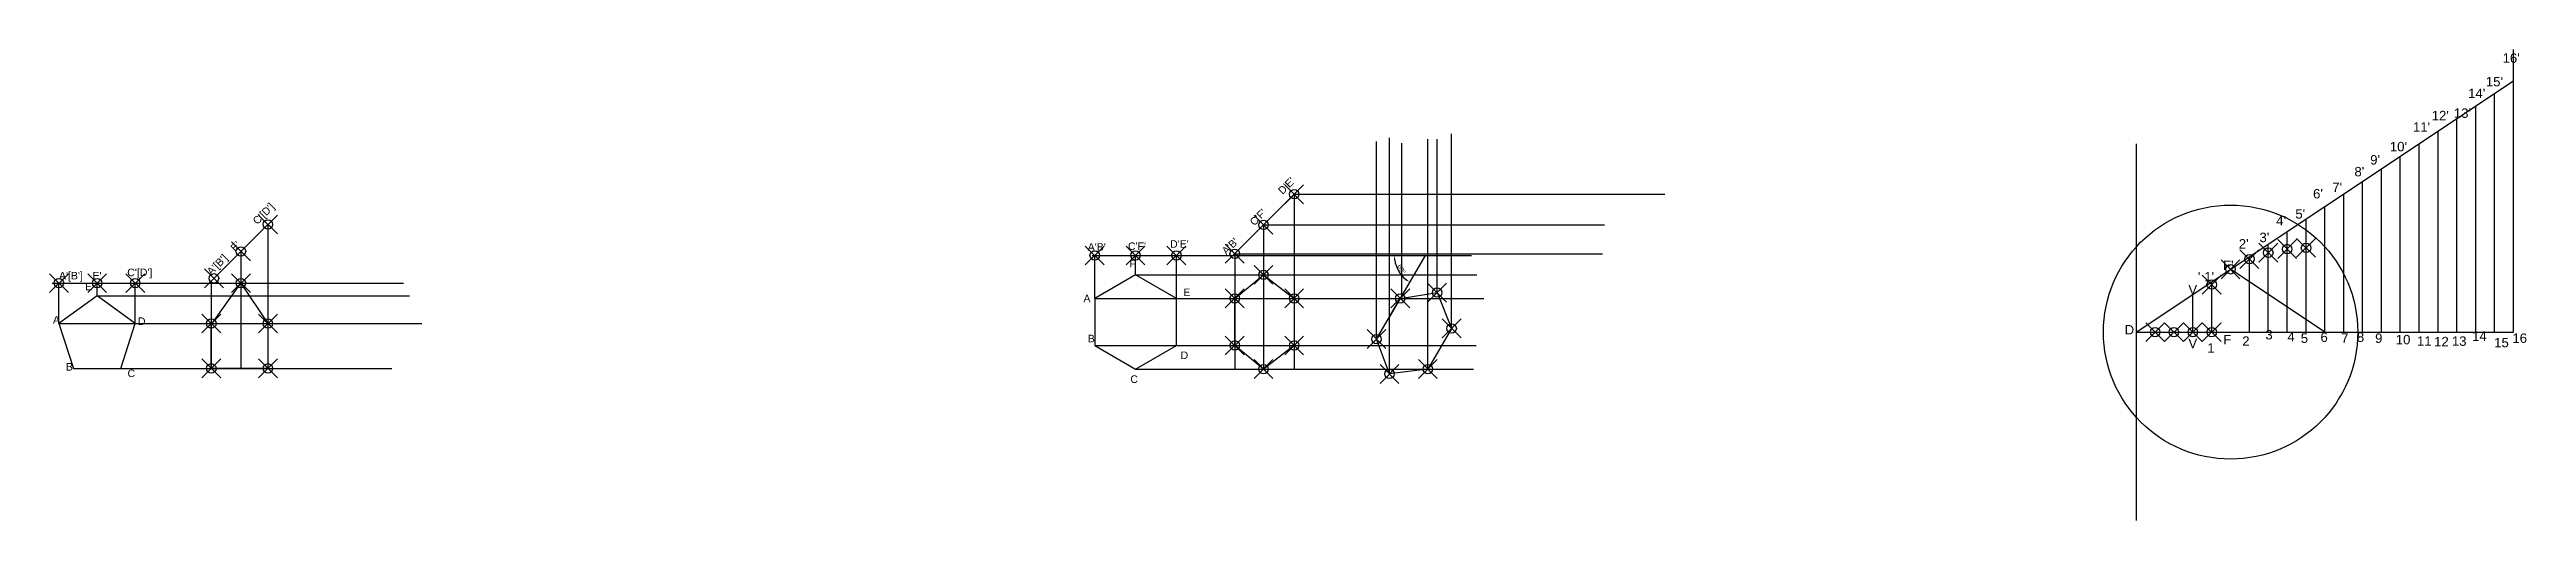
# Model space of a CAD drawing. Header units: millimetres. Extents: x 249 to 1563, y 267 to 517.
import ezdxf

# ---------------------------------------------------------------- set-up
doc = ezdxf.new("R2010")
doc.units = ezdxf.units.MM
doc.header["$PDMODE"] = 35
doc.header["$PDSIZE"] = 5
doc.styles.get("Standard").update_dxf_attribs({"font": 'arial.ttf'})
doc.dimstyles.new('ISO-25', dxfattribs={"dimtxt": 2.5, "dimasz": 2.5, "dimexe": 1.25, "dimexo": 0.625, "dimtad": 1, "dimtxsty": 'Standard', "dimcen": 2.5, "dimadec": 0, "dimazin": 0, "dimtfac": 1, "dimtmove": 0, "dimatfit": 3, "dimfxl": 1, "dimarcsym": 0})

# ---------------------------------------------------------------- blocks, each defined once
blk = doc.blocks.new('*D2')
at = {"color": 0, "lineweight": -2, "transparency": 16777216}
blk.add_arc((978.6, 408.1), 16.3, 188.7749, 231.1733, dxfattribs=at)
at = {"color": 0, "transparency": 16777216}
for points in [[(962.1, 405.5), (962.9, 405.6), (962.3, 408.1)], [(968.6, 395.7), (968.1, 395), (970.4, 393.9)]]:
    blk.add_solid(points, dxfattribs=at)
at = {"layer": 'Defpoints', "color": 0, "transparency": 16777216}
for p in [(846.7, 408.1), (978.6, 408.1), (1003.2, 408.1), (963.3, 402.5), (959.5, 375)]:
    blk.add_point(p, dxfattribs=at)
at = {"color": 0, "transparency": 16777216, "insert": (966.1, 400.8), "char_height": 2.5, "attachment_point": 5, "rotation": 299.9741}
blk.add_mtext('60°', dxfattribs=at)

msp = doc.modelspace()

# ---------------------------------------------------------------- linework, layer by layer
for p, q in [((1555.664, 367.395), (1555.664, 517.395)), ((1355.664, 367.395), (1555.664, 500.728)), ((1535.664, 367.395), (1535.664, 487.395)), ((1545.664, 367.395), (1545.664, 494.061)), ((1515.664, 367.395), (1515.664, 474.061)), ((1525.664, 367.395), (1525.664, 480.728)), ((952.831, 434.091), (952.831, 468.516)), ((959.742, 345.185), (959.742, 470.489)), ((966.331, 386.821), (966.331, 467.693)), ((980.075, 347.782), (980.075, 469.752)), ((984.968, 388.355), (984.968, 469.752)), ((992.688, 369.367), (992.688, 472.634)), ((1355.664, 467.395), (1355.664, 267.395)), ((1495.664, 367.395), (1495.664, 460.728)), ((1505.664, 367.395), (1505.664, 467.395)), ((1475.664, 367.395), (1475.664, 447.395)), ((1485.664, 367.395), (1485.664, 454.061)), ((876.728, 408.056), (909.218, 440.546)), ((909.218, 440.546), (909.218, 347.786)), ((909.218, 440.546), (1105.771, 440.546)), ((952.831, 363.701), (952.831, 434.091)), ((1455.664, 367.395), (1455.664, 434.061)), ((1465.664, 367.395), (1465.664, 440.728)), ((333.967, 393.389), (365.108, 424.531)), ((365.108, 424.531), (365.108, 348.149)), ((892.973, 424.301), (892.973, 347.786)), ((892.973, 424.301), (1073.728, 424.301)), ((1435.664, 367.395), (1435.664, 420.728)), ((1445.664, 367.395), (1445.664, 427.395)), ((350.807, 410.229), (350.807, 348.149)), ((802.125, 408.056), (848.072, 408.056)), ((803.448, 385.286), (803.448, 408.056)), ((825.099, 397.786), (825.099, 408.056)), ((846.749, 385.286), (846.749, 408.056)), ((846.749, 408.056), (1003.175, 408.056)), ((877.663, 408.991), (877.663, 347.786)), ((877.663, 408.991), (1072.756, 408.991)), ((978.617, 408.056), (959.472, 374.966)), ((1415.664, 367.395), (1415.664, 407.395)), ((1425.664, 367.395), (1425.664, 414.061)), ((335.099, 394.521), (335.099, 348.149)), ((825.099, 397.786), (1006.063, 397.786)), ((877.663, 385.286), (892.973, 397.786)), ((892.973, 397.786), (909.218, 385.286)), ((1395.664, 367.395), (1395.664, 394.061)), ((1455.664, 367.395), (1405.664, 400.728)), ((250.733, 393.389), (294.773, 393.389)), ((254.323, 371.926), (254.323, 393.389)), ((274.548, 386.62), (274.548, 393.389)), ((274.548, 386.62), (440.242, 386.62)), ((294.773, 371.926), (294.773, 393.389)), ((294.773, 393.389), (436.914, 393.389)), ((335.099, 371.335), (350.807, 393.389)), ((350.807, 393.389), (365.108, 371.926)), ((803.448, 385.286), (846.749, 385.286)), ((846.749, 385.286), (1009.754, 385.286)), ((877.663, 360.286), (877.663, 385.286)), ((909.218, 385.286), (909.218, 360.286)), ((952.831, 363.701), (965.443, 385.286)), ((965.443, 385.286), (984.968, 388.355)), ((984.968, 388.355), (992.688, 369.367)), ((1385.664, 367.395), (1385.664, 387.395)), ((254.323, 371.926), (294.773, 371.926)), ((294.773, 371.926), (446.65, 371.926)), ((335.099, 348.149), (335.099, 371.335)), ((365.108, 371.926), (365.108, 348.149)), ((992.688, 369.367), (980.075, 347.782)), ((803.448, 360.286), (846.749, 360.286)), ((846.749, 360.286), (1005.742, 360.286)), ((892.973, 347.786), (877.663, 360.286)), ((909.218, 360.286), (892.973, 347.786)), ((959.742, 345.185), (952.831, 363.701)), ((1355.664, 367.395), (1455.664, 367.395)), ((1455.664, 367.395), (1555.664, 367.395)), ((287.048, 348.149), (430.865, 348.149)), ((365.108, 348.149), (335.099, 348.149)), ((825.099, 347.786), (1004.298, 347.786)), ((980.075, 347.782), (959.742, 345.185))]:
    msp.add_line(p, q)
for points in [[(846.749, 360.286), (846.749, 385.286), (825.099, 397.786), (803.448, 385.286), (803.448, 360.286), (825.099, 347.786)], [(262.048, 348.149), (287.048, 348.149), (294.773, 371.926), (274.548, 386.62), (254.323, 371.926)]]:
    msp.add_lwpolyline(points, close=True)
msp.add_circle((1405.664, 367.395), 67.413)
for p in [(909.218, 440.546), (365.108, 424.531), (892.973, 424.301), (350.807, 410.229), (803.448, 408.056), (825.099, 408.056), (846.749, 408.056), (877.663, 408.991), (1415.664, 406.124), (1425.664, 409.558), (1435.664, 411.49), (1445.664, 412.116), (254.323, 393.389), (274.548, 393.389), (294.773, 393.389), (336.505, 395.927), (350.807, 393.389), (892.973, 397.786), (984.968, 388.355), (1395.664, 392.603), (1405.664, 400.728), (877.663, 385.286), (909.218, 385.286), (965.443, 385.286), (335.099, 371.926), (365.108, 371.926), (952.831, 363.701), (992.688, 369.367), (1365.664, 367.395), (1375.664, 367.395), (1385.664, 367.395), (1395.664, 367.395), (877.663, 360.286), (909.218, 360.286), (980.075, 347.782), (335.099, 348.149), (365.108, 348.149), (892.973, 347.786), (959.742, 345.185)]:
    msp.add_point(p)

# ---------------------------------------------------------------- texts
for s, height, p in [("16'", 5, (1549.875, 510.334)), ("15'", 5, (1541.004, 497.821)), ("13'", 5, (1524.045, 481.136)), ("14'", 5, (1531.611, 491.564)), ("11'", 5, (1502.377, 473.785)), ("12'", 5, (1512.304, 479.833)), ("9'", 5, (1479.678, 456.318)), ("10'", 5, (1490.114, 463.357)), ("7'", 5, (1459.588, 441.719)), ("8'", 5, (1471.329, 450.062)), ("6'", 5, (1449.413, 438.33)), ("4'", 5, (1429.845, 423.992)), ("5'", 5, (1440.02, 427.642)), ("A'B'", 4, (799.735, 410.591)), ("C'F'", 4, (821.089, 410.988)), ("D'E'", 4, (843.406, 412.158)), ("2'", 5, (1410.016, 411.739)), ("3'", 5, (1420.974, 415.128)), ("A'[B']", 4, (254.323, 395.378)), ("E'", 4, (272.077, 395.378)), ("C'[D']", 4, (290.519, 397.096)), ('F', 4, (821.839, 401.724)), ("'", 5, (1388.361, 394.272)), ("1'", 5, (1391.753, 394.272)), ("F'", 5, (1401.667, 400.268)), ('E', 4, (268.17, 389.6)), ('A', 4, (797.506, 383.236)), ('E', 4, (850.48, 386.529)), ('V', 5, (1383.303, 387.395)), ('A', 4, (251.135, 371.954)), ('D', 4, (296.145, 371.173)), ('D', 5, (1349.513, 366.129)), ('3', 5, (1424.105, 363.51)), ('14', 5, (1533.685, 362.728)), ('B', 4, (799.787, 361.963)), ('D', 4, (848.959, 353.099)), ('V', 5, (1383.303, 358.857)), ('1', 5, (1393.318, 356.471)), ('F', 5, (1401.757, 360.935)), ('2', 5, (1411.842, 360.121)), ('4', 5, (1435.846, 362.467)), ('5', 5, (1442.89, 361.685)), ('6', 5, (1453.326, 362.207)), ('7', 5, (1464.284, 361.685)), ('8', 5, (1472.633, 362.207)), ('9', 5, (1482.287, 361.685)), ('10', 5, (1493.245, 360.903)), ('11', 5, (1504.464, 360.121)), ('12', 5, (1513.595, 359.86)), ('13', 5, (1522.988, 360.121)), ('15', 5, (1545.426, 359.339)), ('16', 5, (1555.079, 361.685)), ('B', 4, (258.011, 346.968)), ('C', 4, (290.675, 343.532)), ('C', 4, (822.345, 340.436))]:
    msp.add_text(s, height=height).set_placement(p)
for s, p in [("D'E'", (903.017, 440.147)), ("C'[D']", (359.479, 424.143)), ("C'F'", (888.064, 423.539)), ("A'[B']", (335.099, 397.334)), ("E'", (347.653, 409.888)), ("A'B'", (873.245, 408.158))]:
    msp.add_text(s, height=4, rotation=45).set_placement(p)

# ---------------------------------------------------------------- dimensions: what is measured, and where the dimension line sits
dim = msp.add_angular_dim_2l(base=(963.261, 402.472), line1=((846.749, 408.056), (1003.175, 408.056)), line2=((978.617, 408.056), (959.472, 374.966)), dimstyle='ISO-25')
dim.commit()
dim.dimension.update_dxf_attribs({"geometry": '*D2', "text_midpoint": (966.11, 400.842)})

doc.saveas('drawing.dxf')
